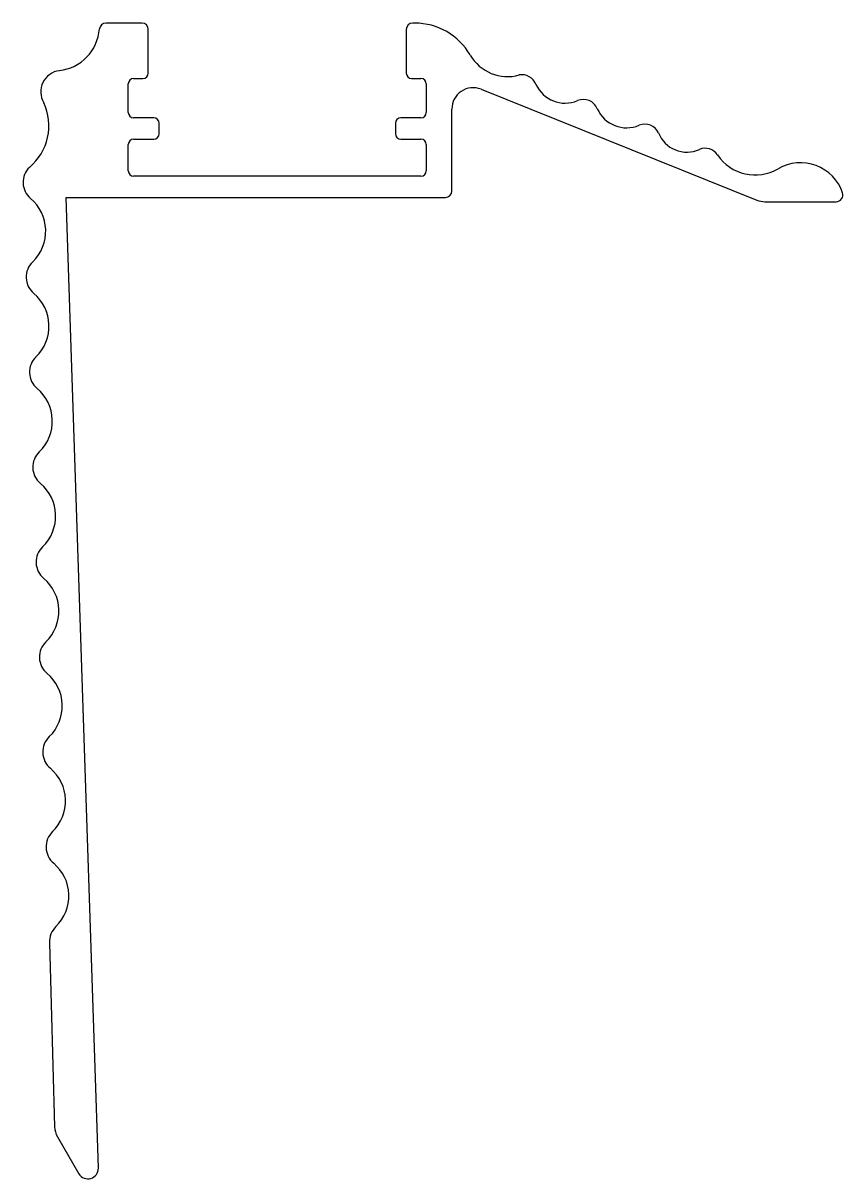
# Model space of a CAD drawing. Extents: x 1285.1 to 1323.6, y 917.5 to 971.8.
import ezdxf

# ---------------------------------------------------------------- set-up
doc = ezdxf.new("R2010")
doc.units = 0
doc.layers.get('0').update_dxf_attribs({"linetype": 'CONTINUOUS'})

msp = doc.modelspace()

# ---------------------------------------------------------------- linework, layer by layer
for p, q in [((1290.706, 971.791), (1289.01, 971.791)), ((1291.006, 969.441), (1291.006, 971.491)), ((1303.126, 971.491), (1303.126, 969.441)), ((1303.529, 971.791), (1303.426, 971.791)), ((1290.066, 967.591), (1290.066, 968.941)), ((1290.316, 969.191), (1290.756, 969.191)), ((1303.376, 969.191), (1303.816, 969.191)), ((1304.066, 968.941), (1304.066, 967.591)), ((1306.639, 968.683), (1319.6, 963.473)), ((1305.266, 963.901), (1305.266, 967.756)), ((1291.266, 967.341), (1290.316, 967.341)), ((1291.516, 966.591), (1291.516, 967.091)), ((1302.616, 967.091), (1302.616, 966.591)), ((1303.816, 967.341), (1302.866, 967.341)), ((1290.066, 964.851), (1290.066, 966.091)), ((1290.316, 966.341), (1291.266, 966.341)), ((1302.866, 966.341), (1303.816, 966.341)), ((1304.066, 966.091), (1304.066, 964.851)), ((1303.816, 964.601), (1290.316, 964.601)), ((1288.663, 918.003), (1287.143, 963.601)), ((1287.143, 963.601), (1304.966, 963.601)), ((1319.973, 963.401), (1323.322, 963.401)), ((1286.359, 928.591), (1286.605, 919.943)), ((1286.74, 919.469), (1287.745, 917.739))]:
    msp.add_line(p, q)
for centre, radius, start, end in [((1286.568, 971.691), 2.15, 277.0399, 355.3286), ((1289.01, 971.491), 0.3, 90, 175.3286), ((1290.706, 971.491), 0.3, 0, 90), ((1303.426, 971.491), 0.3, 90, 180), ((1303.529, 968.791), 3, 30.0487, 90), ((1307.883, 971.31), 2.031, 210.0487, 285.7208), ((1286.954, 968.564), 1, 97.0399, 210.7761), ((1290.756, 969.441), 0.25, 270, 0), ((1303.376, 969.441), 0.25, 180, 270), ((1308.557, 968.658), 0.708, 21.046, 100.0628), ((1290.316, 968.941), 0.25, 90, 180), ((1303.816, 968.941), 0.25, 360, 90), ((1306.266, 967.756), 1, 68.1, 180), ((1310.59, 969.54), 1.508, 204.5717, 292.6718), ((1311.447, 967.505), 0.7, 22.0961, 113.2562), ((1283.798, 966.97), 2.539, 309.6612, 25.2398), ((1290.316, 967.591), 0.25, 180, 270), ((1303.816, 967.591), 0.25, 270, 0), ((1313.476, 968.384), 1.511, 204.0375, 293.1164), ((1291.266, 967.091), 0.25, 0, 90), ((1302.866, 967.091), 0.25, 90, 180), ((1314.332, 966.335), 0.71, 25.318, 111.7342), ((1291.266, 966.591), 0.25, 270, 360), ((1302.866, 966.591), 0.25, 180, 270), ((1316.3, 967.153), 1.423, 201.2141, 294.7021), ((1290.316, 966.091), 0.25, 90, 180), ((1303.816, 966.091), 0.25, 0, 90), ((1317.155, 965.2), 0.71, 34.2338, 111.516), ((1319.52, 966.809), 2.15, 214.2338, 300.1354), ((1286.125, 964.307), 1, 134.9096, 229.0904), ((1321.646, 963.146), 2.085, 18.7368, 120.1354), ((1290.316, 964.851), 0.25, 180, 270), ((1303.816, 964.851), 0.25, 270, 0), ((1304.966, 963.901), 0.3, 270, 360), ((1323.322, 963.715), 0.314, 270, 18.7368), ((1284.187, 962.018), 2, 313.9226, 50.0774), ((1319.973, 964.401), 1, 248.1, 270), ((1286.268, 959.857), 1, 133.9226, 230.0774), ((1284.342, 957.556), 2, 313.9226, 50.0774), ((1286.424, 955.395), 1, 133.9226, 230.0774), ((1284.498, 953.094), 2, 313.9226, 50.0774), ((1286.579, 950.934), 1, 133.9226, 230.0774), ((1284.654, 948.633), 2, 313.9226, 50.0774), ((1286.735, 946.472), 1, 133.9226, 230.0774), ((1284.81, 944.171), 2, 313.9226, 50.0774), ((1286.891, 942.01), 1, 133.9226, 230.0774), ((1284.966, 939.71), 2, 313.9226, 50.0774), ((1287.047, 937.549), 1, 133.9226, 230.0774), ((1285.121, 935.248), 2, 313.9226, 50.0774), ((1287.203, 933.087), 1, 133.9226, 230.0774), ((1285.277, 930.787), 2, 313.9328, 50.0774), ((1287.359, 928.626), 1, 133.9328, 182), ((1287.604, 919.972), 1, 181.6245, 210.169), ((1288.171, 917.986), 0.492, 210.169, 1.91)]:
    msp.add_arc(centre, radius, start, end)

doc.saveas('drawing.dxf')
